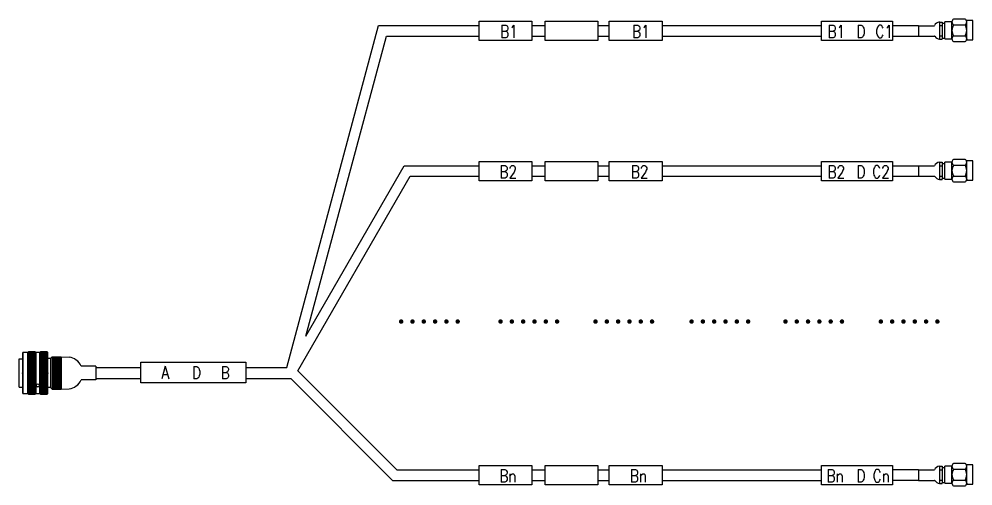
# Model space of a CAD drawing. Header units: inches. Extents: x -3640 to 2054, y -2291 to 954.
# Drawn here: x 1671.3 to 2053.8, y -155.2 to 31.9 of the extents above; entities that cross this region are included whole.
import ezdxf

# ---------------------------------------------------------------- set-up
doc = ezdxf.new("R2010")
doc.units = ezdxf.units.IN
doc.header["$MEASUREMENT"] = 0
doc.layers.add('C', color=2, linetype='Continuous')
doc.styles.add('HZ', font='txt', dxfattribs={"width": 0.8, "bigfont": 'HZDX'})
doc.styles.add('样式 1', font='')
doc.styles.get('样式 1').set_extended_font_data('SimSun')

# ---------------------------------------------------------------- blocks, each defined once
blk = doc.blocks.new('spytjs')
at = {"lineweight": 30}
for p, q in [((-95.65, 94.27), (-55.28, 94.27)), ((-34.11, 94.27), (-28.82, 94.27)), ((-7.65, 94.27), (-3.11, 94.27)), ((18.06, 94.27), (82, 94.27)), ((110.39, 94.27), (120.89, 94.27)), ((120.89, 94.27), (120.89, 90.1)), ((-92.46, 90.1), (-55.28, 90.1)), ((-34.11, 90.1), (-28.82, 90.1)), ((-7.65, 90.1), (-3.11, 90.1)), ((18.06, 90.1), (82, 90.1)), ((110.39, 90.1), (120.89, 90.1)), ((-85.28, 38.03), (-55.28, 38.03)), ((-34.11, 38.03), (-28.82, 38.03)), ((-7.65, 38.03), (-3.11, 38.03)), ((18.06, 38.03), (82, 38.03)), ((110.39, 38.03), (120.89, 38.03)), ((120.89, 38.03), (120.89, 33.87)), ((-82.88, 33.87), (-55.28, 33.87)), ((-34.11, 33.87), (-28.82, 33.87)), ((-7.65, 33.87), (-3.11, 33.87)), ((18.06, 33.87), (82, 33.87)), ((110.39, 33.87), (120.89, 33.87)), ((-208.93, -42.81), (-190.81, -42.81)), ((-148.8, -42.81), (-132.38, -42.81)), ((-208.93, -47.13), (-190.81, -47.13)), ((-148.8, -47.13), (-130.84, -47.13)), ((-88.25, -83.82), (-55.28, -83.82)), ((-34.11, -83.82), (-28.82, -83.82)), ((-7.65, -83.82), (-3.11, -83.82)), ((18.06, -83.82), (82, -83.82)), ((-89.98, -87.99), (-55.28, -87.99)), ((-34.11, -87.99), (-28.82, -87.99)), ((-7.65, -87.99), (-3.11, -87.99)), ((18.06, -87.99), (82, -87.99))]:
    blk.add_line(p, q, dxfattribs=at)
for p, q in [((-208.93, -42.81), (-208.93, -47.13)), ((120.89, -83.82), (110.39, -83.82)), ((120.89, -83.82), (120.89, -87.99)), ((120.89, -87.99), (110.39, -87.99))]:
    blk.add_line(p, q)
for points in [[(-55.28, 96.11), (-34.11, 96.11), (-34.11, 88.31), (-55.28, 88.31)], [(-28.82, 96.11), (-7.65, 96.11), (-7.65, 88.31), (-28.82, 88.31)], [(82, 96.11), (110.39, 96.11), (110.39, 88.31), (82, 88.31)], [(-55.28, 39.88), (-34.11, 39.88), (-34.11, 32.07), (-55.28, 32.07)], [(-28.82, 39.88), (-7.65, 39.88), (-7.65, 32.07), (-28.82, 32.07)], [(-3.11, 39.88), (18.06, 39.88), (18.06, 32.07), (-3.11, 32.07)], [(82, 39.88), (110.39, 39.88), (110.39, 32.07), (82, 32.07)], [(-190.88, -40.62), (-148.87, -40.62), (-148.87, -48.84), (-190.88, -48.84)], [(-55.28, -81.98), (-34.11, -81.98), (-34.11, -89.78), (-55.28, -89.78)], [(-28.82, -81.98), (-7.65, -81.98), (-7.65, -89.78), (-28.82, -89.78)], [(-3.11, -81.98), (18.06, -81.98), (18.06, -89.78), (-3.11, -89.78)], [(82, -81.98), (110.39, -81.98), (110.39, -89.78), (82, -89.78)]]:
    blk.add_lwpolyline(points, close=True, dxfattribs=at)
blk.add_lwpolyline([(-3.11, 96.11), (18.06, 96.11), (18.06, 88.31), (-3.11, 88.31)], close=True)
at = {"linetype": 'Continuous', "lineweight": 30}
for points in [[(-132.38, -42.81), (-95.65, 94.27)], [(-124.71, -30.25), (-92.46, 90.1)], [(-124.71, -30.25), (-85.28, 38.03)], [(-127.92, -44.15), (-82.88, 33.87)], [(-127.92, -44.15), (-88.25, -83.82)], [(-130.84, -47.13), (-89.98, -87.99)]]:
    blk.add_lwpolyline(points, dxfattribs=at)
at = {"style": 'HZ', "width": 0.8}
for s, p in [('B1', (-46.82, 89.41)), ('B1', (84.43, 89.41)), ('D', (95.98, 89.41)), ('C1', (103.59, 89.41)), ('B2', (-47.12, 33.18)), ('B2', (5.55, 33.18)), ('B2', (84.43, 33.18)), ('D', (95.98, 33.18)), ('C2', (102.33, 33.18)), ('A', (-182.64, -47.24)), ('D', (-170.41, -47.33)), ('B', (-158.91, -47.33)), ('Bn', (-47.19, -88.68)), ('Bn', (5.17, -88.68)), ('Bn', (84.04, -88.68)), ('D', (95.98, -88.68)), ('Cn', (102.5, -88.68))]:
    blk.add_text(s, height=5, dxfattribs=at).set_placement(p)
at = {"lineweight": 20, "style": 'HZ', "width": 0.8}
blk.add_text('B1', height=5, dxfattribs=at).set_placement((6.06, 89.41))
at = {"style": '样式 1'}
for p in [(-88.81, -29.51), (-48.96, -29.51), (-10.89, -29.51), (27.63, -29.51), (65.26, -29.51), (103.51, -29.51)]:
    blk.add_text('……', height=10, dxfattribs=at).set_placement(p)
blk = doc.blocks.new('spytjs-z1')
at = {"lineweight": 30}
h = blk.add_hatch(dxfattribs=at)
h.set_pattern_fill('ANSI37', color=256, scale=3, angle=180, style=0)
h.set_pattern_definition([(315, (-27.04582, 8.43554), (-0.265165, -0.265165), []), (225, (-27.04582, 8.43554), (-0.265165, 0.265165), [])])
h.paths.add_polyline_path([(-27.05, -8.44), (-24.38, -8.44), (-24.38, 8.44), (-27.05, 8.44)])
h = blk.add_hatch(dxfattribs=at)
h.set_pattern_fill('ANSI37', color=256, scale=3, angle=180, style=0)
h.set_pattern_definition([(315, (-22.2578, 8.43554), (-0.265165, -0.265165), []), (225, (-22.2578, 8.43554), (-0.265165, 0.265165), [])])
h.paths.add_polyline_path([(-22.26, -8.44), (-19.59, -8.44), (-19.59, 8.44), (-22.26, 8.44)])
for p, q in [((-29.28, 8.16), (-29.5, 7.94)), ((-29.5, 7.94), (-29.5, -7.94)), ((-27.05, 8.44), (-27.32, 8.16)), ((-27.05, -8.44), (-27.05, 8.44)), ((-24.38, 8.44), (-24.1, 8.16)), ((-22.26, 8.44), (-22.54, 8.16)), ((-22.26, -8.44), (-22.26, 8.44)), ((-19.59, 8.44), (-19.31, 8.16)), ((-19.31, -8.16), (-19.31, 8.16)), ((-30.81, 5.63), (-29.5, 5.63)), ((-30.81, -5.63), (-30.81, 5.63)), ((-18.17, 5.84), (-19.31, 5.84)), ((-17.58, 6.43), (-18.17, 5.84)), ((-18.17, 5.84), (-18.17, -5.84)), ((-17.58, 6.43), (-17.58, -6.43)), ((-17.58, 6.43), (-13.98, 6.43)), ((-17.58, 5.93), (-13.98, 5.93)), ((-17.58, 5.47), (-13.98, 5.47)), ((-17.58, 5), (-13.98, 5)), ((-17.58, 4.53), (-13.98, 4.53)), ((-17.58, 4.02), (-13.98, 4.02)), ((-13.98, 6.43), (-13.98, -6.43)), ((-13.98, 6.43), (-10.76, 6.38)), ((-17.58, 3.56), (-13.98, 3.56)), ((-17.58, 3.09), (-13.98, 3.09)), ((-17.58, 2.63), (-13.98, 2.63)), ((-17.58, 2.11), (-13.98, 2.11)), ((-17.58, 1.65), (-13.98, 1.65)), ((-17.58, 1.18), (-13.98, 1.18)), ((-17.58, 0.72), (-13.98, 0.72)), ((-17.58, 0.21), (-13.98, 0.21)), ((0, 2.79), (-5.92, 2.79)), ((0, 2.79), (0, -2.79)), ((-17.58, -0.26), (-13.98, -0.26)), ((-17.58, -0.72), (-13.98, -0.72)), ((-17.58, -1.24), (-13.98, -1.24)), ((-17.58, -1.7), (-13.98, -1.7)), ((-17.58, -2.17), (-13.98, -2.17)), ((-17.58, -2.63), (-13.98, -2.63)), ((-17.58, -3.15), (-13.98, -3.15)), ((-17.58, -3.61), (-13.98, -3.61)), ((0, -2.79), (-5.92, -2.79)), ((-30.81, -5.63), (-29.5, -5.63)), ((-18.17, -5.84), (-19.31, -5.84)), ((-17.58, -6.43), (-18.17, -5.84)), ((-17.58, -4.08), (-13.98, -4.08)), ((-17.58, -4.54), (-13.98, -4.54)), ((-17.58, -5.05), (-13.98, -5.05)), ((-17.58, -5.52), (-13.98, -5.52)), ((-17.58, -5.98), (-13.98, -5.98)), ((-17.58, -6.43), (-13.98, -6.43)), ((-13.98, -6.43), (-10.76, -6.38)), ((-29.5, -7.94), (-29.28, -8.16)), ((-27.32, -8.16), (-27.05, -8.44)), ((-24.1, -8.16), (-24.38, -8.44)), ((-22.54, -8.16), (-22.26, -8.44)), ((-19.31, -8.16), (-19.59, -8.44))]:
    blk.add_line(p, q, dxfattribs=at)
for points in [[(-29.28, -8.16), (-27.32, -8.16), (-27.32, 8.16), (-29.28, 8.16)], [(-27.05, -8.44), (-24.38, -8.44), (-24.38, 8.44), (-27.05, 8.44)], [(-24.1, -8.16), (-22.54, -8.16), (-22.54, 8.16), (-24.1, 8.16)], [(-22.26, -8.44), (-19.59, -8.44), (-19.59, 8.44), (-22.26, 8.44)]]:
    blk.add_lwpolyline(points, close=True, dxfattribs=at)
for centre, radius, start, end in [((-11.63, 0.16), 6.28, 24.7524, 82.1031), ((-11.63, -0.16), 6.28, 277.8969, 335.2476), ((-23.32, -5.32), 0.854, 23.7022, 156.2978), ((-23.32, -4.63), 0.854, 203.7022, 336.2978), ((-23.32, -4.45), 0.943, 213.9978, 326.0022)]:
    blk.add_arc(centre, radius, start, end, dxfattribs=at)
for p in [(-19.31, 0), (-19.31, 0), (-13.98, 0), (-29.5, 0)]:
    blk.add_point(p, dxfattribs=at)
blk = doc.blocks.new('spytjs-y1')
at = {"lineweight": 30}
for p, q in [((0, 2.08), (6.36, 2.08)), ((0, 2.08), (0, -2.08)), ((0, -2.08), (6.47, -2.08))]:
    blk.add_line(p, q, dxfattribs=at)
for centre, radius, start, end in [((8.68, 1.01), 2.56, 94.9925, 155.1073), ((4.74, -3.56), 2.27, 38.6223, 40.5265), ((8.68, -0.78), 2.56, 212.2338, 265.0075)]:
    blk.add_arc(centre, radius, start, end, dxfattribs=at)
at = {"layer": 'C', "color": 0, "lineweight": 30}
for p, q in [((18.65, 4.72), (14.08, 4.72)), ((21.8, 4.11), (19.33, 4.11)), ((19.33, 3.56), (19.33, 4.11)), ((21.8, -3.63), (21.8, 4.11)), ((8.46, 3.55), (8.46, -3.32)), ((8.46, 3.55), (9.48, 3.55)), ((8.46, 2.11), (9.48, 2.11)), ((9.48, 3.55), (9.48, -3.22)), ((9.48, 3.09), (10.54, 3.09)), ((10.54, -3.17), (10.54, 3.56)), ((13.41, 3.56), (10.54, 3.56)), ((13.41, -3.17), (13.41, 3.56)), ((14.08, 2.46), (18.65, 2.46)), ((19.33, -3.17), (19.33, 3.56)), ((8.46, -2.05), (9.48, -2.05)), ((8.46, -3.32), (9.48, -3.32)), ((9.48, -2.88), (10.54, -2.88)), ((9.48, -3.32), (9.48, -3.13)), ((10.54, -3.17), (13.41, -3.17)), ((14.08, -2.06), (18.65, -2.06)), ((19.33, -3.17), (19.33, -3.63)), ((19.33, -3.63), (21.8, -3.63)), ((14.08, -4.32), (18.65, -4.32))]:
    blk.add_line(p, q, dxfattribs=at)
for centre, radius, start, end in [((14.68, 3.59), 1.28, 118.0017, 241.9983), ((18.05, 3.59), 1.28, 298.0017, 61.9983), ((17.51, 0.2), 4.1, 146.5968, 213.4032), ((15.23, 0.2), 4.1, 326.5968, 33.4032), ((14.68, -3.19), 1.28, 118.0017, 241.9983), ((18.05, -3.19), 1.28, 298.0017, 61.9983)]:
    blk.add_arc(centre, radius, start, end, dxfattribs=at)
blk = doc.blocks.new('spytjs-y2')
at = {"lineweight": 30}
for p, q in [((0, 2.08), (6.36, 2.08)), ((0, 2.08), (0, -2.08)), ((0, -2.08), (6.47, -2.08))]:
    blk.add_line(p, q, dxfattribs=at)
for centre, radius, start, end in [((8.68, 1.01), 2.56, 94.9925, 155.1073), ((4.74, -3.56), 2.27, 38.6223, 40.5265), ((8.68, -0.78), 2.56, 212.2338, 265.0075)]:
    blk.add_arc(centre, radius, start, end, dxfattribs=at)
at = {"layer": 'C', "color": 0, "lineweight": 30}
for p, q in [((18.65, 4.72), (14.08, 4.72)), ((21.8, 4.11), (19.33, 4.11)), ((19.33, 3.56), (19.33, 4.11)), ((21.8, -3.63), (21.8, 4.11)), ((8.46, 3.55), (8.46, -3.32)), ((8.46, 3.55), (9.48, 3.55)), ((8.46, 2.11), (9.48, 2.11)), ((9.48, 3.55), (9.48, -3.22)), ((9.48, 3.09), (10.54, 3.09)), ((10.54, -3.17), (10.54, 3.56)), ((13.41, 3.56), (10.54, 3.56)), ((13.41, -3.17), (13.41, 3.56)), ((14.08, 2.46), (18.65, 2.46)), ((19.33, -3.17), (19.33, 3.56)), ((8.46, -2.05), (9.48, -2.05)), ((8.46, -3.32), (9.48, -3.32)), ((9.48, -2.88), (10.54, -2.88)), ((9.48, -3.32), (9.48, -3.13)), ((10.54, -3.17), (13.41, -3.17)), ((14.08, -2.06), (18.65, -2.06)), ((19.33, -3.17), (19.33, -3.63)), ((19.33, -3.63), (21.8, -3.63)), ((14.08, -4.32), (18.65, -4.32))]:
    blk.add_line(p, q, dxfattribs=at)
for centre, radius, start, end in [((14.68, 3.59), 1.28, 118.0017, 241.9983), ((18.05, 3.59), 1.28, 298.0017, 61.9983), ((17.51, 0.2), 4.1, 146.5968, 213.4032), ((15.23, 0.2), 4.1, 326.5968, 33.4032), ((14.68, -3.19), 1.28, 118.0017, 241.9983), ((18.05, -3.19), 1.28, 298.0017, 61.9983)]:
    blk.add_arc(centre, radius, start, end, dxfattribs=at)
blk = doc.blocks.new('spytjs-y3')
at = {"lineweight": 30}
for p, q in [((0, 2.08), (6.36, 2.08)), ((0, 2.08), (0, -2.08)), ((0, -2.08), (6.47, -2.08))]:
    blk.add_line(p, q, dxfattribs=at)
for centre, radius, start, end in [((8.68, 1.01), 2.56, 94.9925, 155.1073), ((4.74, -3.56), 2.27, 38.6223, 40.5265), ((8.68, -0.78), 2.56, 212.2338, 265.0075)]:
    blk.add_arc(centre, radius, start, end, dxfattribs=at)
at = {"layer": 'C', "color": 0, "lineweight": 30}
for p, q in [((18.65, 4.72), (14.08, 4.72)), ((21.8, 4.11), (19.33, 4.11)), ((19.33, 3.56), (19.33, 4.11)), ((21.8, -3.63), (21.8, 4.11)), ((8.46, 3.55), (8.46, -3.32)), ((8.46, 3.55), (9.48, 3.55)), ((8.46, 2.11), (9.48, 2.11)), ((9.48, 3.55), (9.48, -3.22)), ((9.48, 3.09), (10.54, 3.09)), ((10.54, -3.17), (10.54, 3.56)), ((13.41, 3.56), (10.54, 3.56)), ((13.41, -3.17), (13.41, 3.56)), ((14.08, 2.46), (18.65, 2.46)), ((19.33, -3.17), (19.33, 3.56)), ((8.46, -2.05), (9.48, -2.05)), ((8.46, -3.32), (9.48, -3.32)), ((9.48, -2.88), (10.54, -2.88)), ((9.48, -3.32), (9.48, -3.13)), ((10.54, -3.17), (13.41, -3.17)), ((14.08, -2.06), (18.65, -2.06)), ((19.33, -3.17), (19.33, -3.63)), ((19.33, -3.63), (21.8, -3.63)), ((14.08, -4.32), (18.65, -4.32))]:
    blk.add_line(p, q, dxfattribs=at)
for centre, radius, start, end in [((14.68, 3.59), 1.28, 118.0017, 241.9983), ((18.05, 3.59), 1.28, 298.0017, 61.9983), ((17.51, 0.2), 4.1, 146.5968, 213.4032), ((15.23, 0.2), 4.1, 326.5968, 33.4032), ((14.68, -3.19), 1.28, 118.0017, 241.9983), ((18.05, -3.19), 1.28, 298.0017, 61.9983)]:
    blk.add_arc(centre, radius, start, end, dxfattribs=at)
blk = doc.blocks.new('射频一头集束')
for name, p in [('spytjs-y1', (120.61, 91.54)), ('spytjs', (-0.28, -0.64)), ('spytjs-y2', (120.61, 35.31)), ('spytjs-z1', (-209.2, -45.61)), ('spytjs-y3', (120.61, -86.55))]:
    blk.add_blockref(name, p)

msp = doc.modelspace()

# ---------------------------------------------------------------- block references
msp.add_blockref('射频一头集束', (1911.34, -64.38))

doc.saveas('drawing.dxf')
